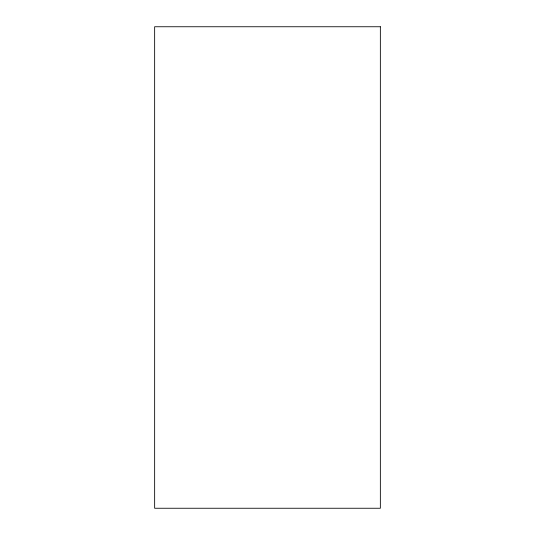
<?xml version="1.0" encoding="UTF-8"?>
<svg xmlns="http://www.w3.org/2000/svg" width="535" height="535" viewBox="0 0 535 535"><rect width="100%" height="100%" fill="white"/><g stroke="black" fill="none" stroke-linecap="round" stroke-linejoin="round"><path stroke-width="0.8" d="M380.352 26.75L154.648 26.75L154.648 508.25L380.352 508.25L380.352 26.75"/></g></svg>
